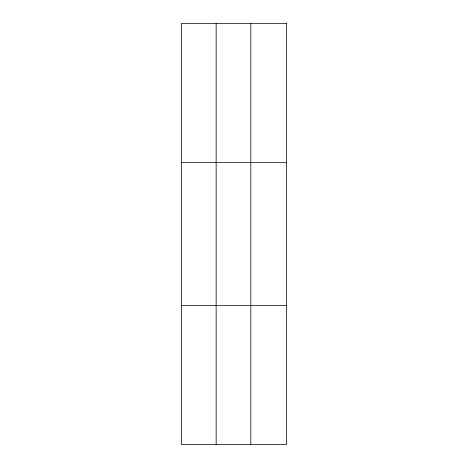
<?xml version="1.0" encoding="UTF-8"?>
<svg xmlns="http://www.w3.org/2000/svg" width="468" height="468" viewBox="0 0 468 468"><rect width="100%" height="100%" fill="white"/><g stroke="black" fill="none" stroke-linecap="round" stroke-linejoin="round"><path stroke-width="0.7" d="M216.146 23.4L216.146 444.6M250.801 23.4L250.801 444.6M181.496 162.396L286.504 162.396M181.496 305.604L286.504 305.604M286.504 23.4L286.504 444.6L181.496 444.6L181.496 23.4L286.504 23.4"/></g></svg>
